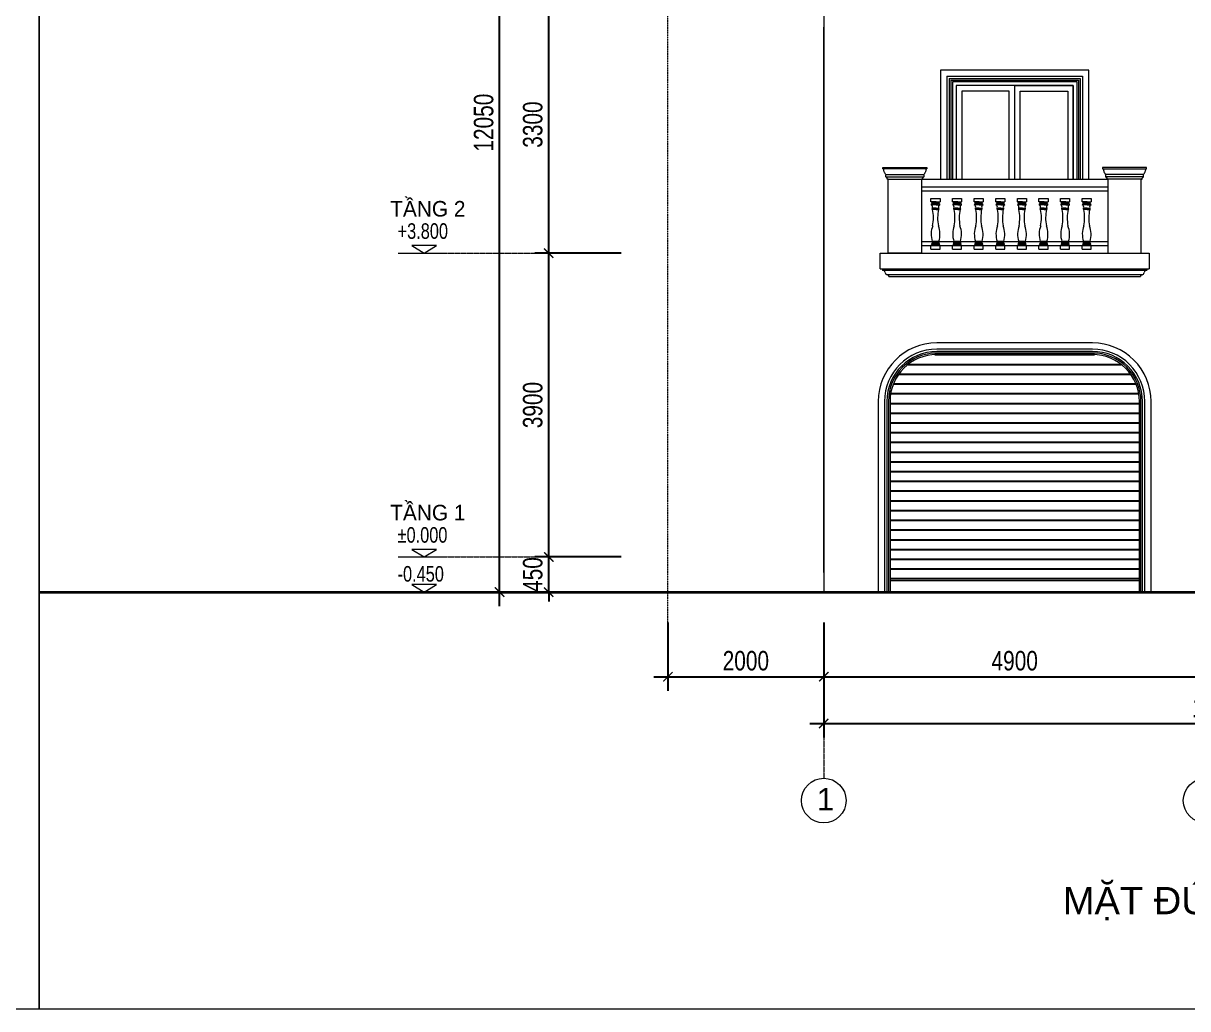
# Model space of a CAD drawing. Header units: millimetres. Extents: x 33748 to 451939, y -263262 to 62681.
# Drawn here: x 273743 to 288685, y -29645 to -16997 of the extents above; entities that cross this region are included whole.
import ezdxf
from ezdxf.enums import TextEntityAlignment as Align

# ---------------------------------------------------------------- set-up
doc = ezdxf.new("R2010")
doc.units = ezdxf.units.MM
doc.header["$PDMODE"] = 98
doc.linetypes.add('CENTER', pattern=[50.8, 31.75, -6.35, 6.35, -6.35])
doc.linetypes.add('HIDDEN', pattern=[0.375, 0.25, -0.125])
doc.layers.get('Defpoints').update_dxf_attribs({"color": 202, "lineweight": 13})
for name, color, linetype, lineweight in [('-CENTER', 143, 'CENTER', 13), ('-DIM', 9, 'Continuous', 13), ('-DOOR', 137, 'Continuous', 9), ('-KH', 143, 'Continuous', 13), ('-LINE1', 7, 'Continuous', 18), ('-RANH GIOI KHU DAT', 12, 'CENTER', 18), ('-TEXT', 7, 'Continuous', 15), ('-WALL', 4, 'Continuous', 35)]:
    doc.layers.add(name, color=color, linetype=linetype, lineweight=lineweight)
for name, color, linetype in [('1-NETMANH', 8, 'Continuous'), ('12. NET DIM', 9, 'Continuous'), ('13. NET HATCH', 252, 'Continuous')]:
    doc.layers.add(name, color=color, linetype=linetype)
doc.styles.add('1', font='arial.ttf')
doc.styles.add('AVANH', font='', dxfattribs={"width": 0.8})
doc.styles.get("Standard").update_dxf_attribs({"font": 'arial.ttf'})
doc.styles.add('vnavanth', font='', dxfattribs={"width": 0.8})
doc.styles.get('AVANH').set_extended_font_data('.VnAvantH')
doc.styles.get('vnavanth').set_extended_font_data('.VnAvantH')
doc.dimstyles.new('C_100A3', dxfattribs={"dimscale": 100, "dimtxt": 2.5, "dimasz": 1.2, "dimexe": 1.8, "dimexo": 0, "dimgap": 0.75, "dimtad": 1, "dimdec": 0, "dimzin": 0, "dimdsep": 46, "dimtxsty": 'AVANH', "dimblk": 'ARCHTICK', "dimcen": 0, "dimdle": 1.8, "dimclrd": 256, "dimclre": 256, "dimclrt": 7, "dimadec": 0, "dimazin": 0, "dimtfac": 0.0001, "dimtdec": 0, "dimtix": 1, "dimtmove": 2, "dimatfit": 3, "dimldrblk": 'ARCHTICK', "dimfxl": 1.8, "dimtolj": 1, "dimtzin": 0, "dimarcsym": 0})

# ---------------------------------------------------------------- blocks, each defined once
blk = doc.blocks.new('_ARCHTICK')
at = {"const_width": 0.15}
blk.add_lwpolyline([(-0.5, -0.5), (0.5, 0.5)], dxfattribs=at)
blk = doc.blocks.new('*D347')
at = {"layer": '12. NET DIM', "lineweight": -2, "transparency": 16777216}
for p, q in [((284015, -24686), (284015, -25564)), ((288915, -24686), (288915, -25564)), ((283835, -25384), (289095, -25384))]:
    blk.add_line(p, q, dxfattribs=at)
at = {"layer": 'Defpoints', "color": 0, "transparency": 16777216}
for p in [(284015, -24686), (288915, -24686), (288915, -25384)]:
    blk.add_point(p, dxfattribs=at)
at = {"layer": '12. NET DIM', "lineweight": -2, "transparency": 16777216, "xscale": 120, "yscale": 120, "zscale": 120, "rotation": 180}
blk.add_blockref('_ARCHTICK', (284015, -25384), dxfattribs=at)
at = {"layer": '12. NET DIM', "lineweight": -2, "transparency": 16777216, "xscale": 120, "yscale": 120, "zscale": 120}
blk.add_blockref('_ARCHTICK', (288915, -25384), dxfattribs=at)
at = {"layer": '12. NET DIM', "color": 7, "transparency": 16777216, "insert": (286465, -25180), "char_height": 250, "attachment_point": 5, "style": 'AVANH'}
blk.add_mtext('\\A1;4900', dxfattribs=at)
blk = doc.blocks.new('*D349')
at = {"layer": '12. NET DIM', "lineweight": -2, "transparency": 16777216}
for p, q in [((284015, -24686), (284015, -26164)), ((294215, -24686), (294215, -26164)), ((283835, -25984), (294395, -25984))]:
    blk.add_line(p, q, dxfattribs=at)
at = {"layer": 'Defpoints', "color": 0, "transparency": 16777216}
for p in [(284015, -24686), (294215, -24686), (294215, -25984)]:
    blk.add_point(p, dxfattribs=at)
at = {"layer": '12. NET DIM', "lineweight": -2, "transparency": 16777216, "xscale": 120, "yscale": 120, "zscale": 120, "rotation": 180}
blk.add_blockref('_ARCHTICK', (284015, -25984), dxfattribs=at)
at = {"layer": '12. NET DIM', "lineweight": -2, "transparency": 16777216, "xscale": 120, "yscale": 120, "zscale": 120}
blk.add_blockref('_ARCHTICK', (294215, -25984), dxfattribs=at)
at = {"layer": '12. NET DIM', "color": 7, "transparency": 16777216, "insert": (289115, -25780), "char_height": 250, "attachment_point": 5, "style": 'AVANH'}
blk.add_mtext('\\A1;10200', dxfattribs=at)
blk = doc.blocks.new('*D313')
at = {"layer": '12. NET DIM', "lineweight": -2, "transparency": 16777216}
for p, q in [((282015, -24686), (282015, -25564)), ((284015, -24686), (284015, -25564)), ((281835, -25384), (284195, -25384))]:
    blk.add_line(p, q, dxfattribs=at)
at = {"layer": 'Defpoints', "color": 0, "transparency": 16777216}
for p in [(282015, -24686), (284015, -24686), (284015, -25384)]:
    blk.add_point(p, dxfattribs=at)
at = {"layer": '12. NET DIM', "lineweight": -2, "transparency": 16777216, "xscale": 120, "yscale": 120, "zscale": 120, "rotation": 180}
blk.add_blockref('_ARCHTICK', (282015, -25384), dxfattribs=at)
at = {"layer": '12. NET DIM', "lineweight": -2, "transparency": 16777216, "xscale": 120, "yscale": 120, "zscale": 120}
blk.add_blockref('_ARCHTICK', (284015, -25384), dxfattribs=at)
at = {"layer": '12. NET DIM', "color": 7, "transparency": 16777216, "insert": (283015, -25180), "char_height": 250, "attachment_point": 5, "style": 'AVANH'}
blk.add_mtext('\\A1;2000', dxfattribs=at)
blk = doc.blocks.new('cot lan can')
blk.add_line((-67, 1080), (-57, 1080))
for points in [[(-67, 1080), (-67, 1100), (497, 1100), (497, 1080), (-67, 1080)], [(-29, 1010), (-33, 1015), (-36, 1020), (-40, 1025), (-43, 1031), (-46, 1036), (-49, 1042), (-51, 1048), (-53, 1055), (-54, 1061), (-56, 1067), (-57, 1074), (-57, 1080)], [(487, 1080), (487, 1074), (486, 1067), (484, 1061), (483, 1055), (481, 1048), (479, 1042), (476, 1036), (473, 1031), (470, 1025), (466, 1020), (463, 1015), (459, 1010)], [(-29, 980), (-29, 1010), (459, 1010), (459, 980)], [(-11, 956), (-12, 959), (-13, 962), (-14, 965), (-16, 967), (-18, 970), (-18, 971), (-19, 972), (-22, 974), (-24, 976), (-26, 978), (-29, 980), (459, 980), (456, 978), (454, 976), (452, 974), (449, 972), (448, 970), (446, 967), (444, 965), (443, 962), (442, 959), (441, 956), (440, 953), (440, 950), (430, 950)], [(0, 950), (-10, 950), (-10, 953), (-11, 956)]]:
    blk.add_lwpolyline(points)
blk.add_lwpolyline([(430, 950), (430, 0), (0, 0), (0, 950)], close=True)
blk = doc.blocks.new('*U543')
at = {"layer": '-LINE1', "lineweight": 20}
for p, q in [((97, 610), (97, 650)), ((163, 610), (97, 610)), ((163, 600), (113, 600)), ((114, 600), (114, 597)), ((163, 610), (213, 610)), ((163, 600), (197, 600)), ((196, 600), (196, 597)), ((163, 570), (99, 570)), ((163, 597), (115, 597)), ((163, 589), (115, 589)), ((115, 589), (115, 586)), ((163, 586), (115, 586)), ((163, 526), (115, 526)), ((163, 514), (115, 514)), ((163, 510), (117, 510)), ((163, 597), (195, 597)), ((163, 589), (195, 589)), ((163, 586), (195, 586)), ((163, 570), (211, 570)), ((163, 526), (195, 526)), ((163, 514), (195, 514)), ((163, 510), (193, 510)), ((195, 589), (195, 586)), ((213, 46), (97, 46)), ((97, 0), (97, 46)), ((97, 0), (163, 0)), ((199, 100), (113, 100)), ((199, 92), (113, 92)), ((199, 84), (113, 84)), ((199, 76), (113, 76)), ((199, 60), (113, 60)), ((197, 56), (113, 56)), ((114, 60), (114, 56)), ((163, 0), (213, 0)), ((196, 60), (196, 56)), ((213, 0), (213, 46))]:
    blk.add_line(p, q, dxfattribs=at)
blk.add_lwpolyline([(97, 650), (213, 650), (213, 610)], dxfattribs=at)
for centre, radius, start, end in [((113, 617), 16.8, 203.9086, 272.0806), ((197, 617), 16.8, 267.9194, 336.0914), ((115, 570), 16, 81.516, 180), ((82, 539), 35, 337.9632, 62.003), ((115, 520), 6, 90, 270), ((115, 593), 4, 90, 270), ((119, 514), 4.08, 175.0475, 243.2552), ((-385, 403), 513, 348.5544, 12.0648), ((695, 403), 513, 167.9352, 191.4456), ((195, 570), 16, 0, 98.484), ((228, 539), 35, 117.997, 202.0368), ((191, 514), 4.08, 296.7448, 4.9525), ((195, 593), 4, 270, 90), ((195, 520), 6, 270, 90), ((395, 194), 296, 158.7895, 198.3553), ((-102, 190), 314, 343.3311, 20.6654), ((114, 38), 18.6, 91.4666, 152.5442), ((113, 68), 8, 90, 270), ((113, 88), 4, 90, 270), ((113, 96), 4, 270, 90), ((113, 80), 4, 270, 90), ((199, 96), 4, 90, 270), ((199, 80), 4, 90, 270), ((196, 38), 18.6, 27.4558, 88.5334), ((199, 88), 4, 270, 90), ((199, 68), 8, 270, 90)]:
    blk.add_arc(centre, radius, start, end, dxfattribs=at)
blk = doc.blocks.new('*U544')
at = {"layer": '-WALL', "color": 0, "linetype": 'ByBlock', "lineweight": -2}
for p in [(285633, 32771), (285910, 32771), (286187, 32771), (286465, 32771), (286742, 32771), (287019, 32771), (287296, 32771), (287573, 32771)]:
    blk.add_blockref('*U543', p, dxfattribs=at)
blk = doc.blocks.new('*D679')
at = {"layer": '-DIM', "lineweight": -2, "transparency": 16777216}
for p, q in [((280485, -24027), (280485, -19767)), ((281415, -19947), (280305, -19947)), ((281415, -23847), (280305, -23847))]:
    blk.add_line(p, q, dxfattribs=at)
at = {"layer": 'Defpoints', "color": 0, "transparency": 16777216}
for p in [(280485, -19947), (281415, -19947), (281415, -23847)]:
    blk.add_point(p, dxfattribs=at)
at = {"layer": '-DIM', "lineweight": -2, "transparency": 16777216, "xscale": 120, "yscale": 120, "zscale": 120}
for p, rotation in [((280485, -19947), 90), ((280485, -23847), 270)]:
    blk.add_blockref('_ARCHTICK', p, dxfattribs=dict(at, rotation=rotation))
at = {"layer": '-DIM', "color": 7, "transparency": 16777216, "insert": (280281, -21897), "char_height": 250, "attachment_point": 5, "rotation": 90, "style": 'AVANH'}
blk.add_mtext('\\A1;3900', dxfattribs=at)
blk = doc.blocks.new('*D680')
at = {"layer": '-DIM', "lineweight": -2, "transparency": 16777216}
for p, q in [((280485, -20127), (280485, -16467)), ((281415, -16647), (280305, -16647)), ((281415, -19947), (280305, -19947))]:
    blk.add_line(p, q, dxfattribs=at)
at = {"layer": 'Defpoints', "color": 0, "transparency": 16777216}
for p in [(280485, -16647), (281415, -16647), (281415, -19947)]:
    blk.add_point(p, dxfattribs=at)
at = {"layer": '-DIM', "lineweight": -2, "transparency": 16777216, "xscale": 120, "yscale": 120, "zscale": 120}
for p, rotation in [((280485, -16647), 90), ((280485, -19947), 270)]:
    blk.add_blockref('_ARCHTICK', p, dxfattribs=dict(at, rotation=rotation))
at = {"layer": '-DIM', "color": 7, "transparency": 16777216, "insert": (280281, -18297), "char_height": 250, "attachment_point": 5, "rotation": 90, "style": 'AVANH'}
blk.add_mtext('\\A1;3300', dxfattribs=at)
blk = doc.blocks.new('*D682')
at = {"layer": '-DIM', "lineweight": -2, "transparency": 16777216}
for p, q in [((280485, -23847), (280485, -23727)), ((281415, -23847), (280305, -23847)), ((280485, -24297), (280485, -23847)), ((281415, -24297), (280305, -24297)), ((280485, -24297), (280485, -24417))]:
    blk.add_line(p, q, dxfattribs=at)
at = {"layer": 'Defpoints', "color": 0, "transparency": 16777216}
for p in [(280485, -23847), (281415, -23847), (281415, -24297)]:
    blk.add_point(p, dxfattribs=at)
at = {"layer": '-DIM', "lineweight": -2, "transparency": 16777216, "xscale": 120, "yscale": 120, "zscale": 120}
for p, rotation in [((280485, -23847), 270), ((280485, -24297), 90)]:
    blk.add_blockref('_ARCHTICK', p, dxfattribs=dict(at, rotation=rotation))
at = {"layer": '-DIM', "color": 7, "transparency": 16777216, "insert": (280281, -24072), "char_height": 250, "attachment_point": 5, "rotation": 90, "style": 'AVANH'}
blk.add_mtext('\\A1;450', dxfattribs=at)
blk = doc.blocks.new('*D683')
at = {"layer": '-DIM', "lineweight": -2, "transparency": 16777216}
for p, q in [((279855, -24477), (279855, -12067)), ((281415, -12247), (279675, -12247)), ((281415, -24297), (279675, -24297))]:
    blk.add_line(p, q, dxfattribs=at)
at = {"layer": 'Defpoints', "color": 0, "transparency": 16777216}
for p in [(279855, -12247), (281415, -12247), (281415, -24297)]:
    blk.add_point(p, dxfattribs=at)
at = {"layer": '-DIM', "lineweight": -2, "transparency": 16777216, "xscale": 120, "yscale": 120, "zscale": 120}
for p, rotation in [((279855, -12247), 90), ((279855, -24297), 270)]:
    blk.add_blockref('_ARCHTICK', p, dxfattribs=dict(at, rotation=rotation))
at = {"layer": '-DIM', "color": 7, "transparency": 16777216, "insert": (279651, -18272), "char_height": 250, "attachment_point": 5, "rotation": 90, "style": 'AVANH'}
blk.add_mtext('\\A1;12050', dxfattribs=at)

msp = doc.modelspace()

# ---------------------------------------------------------------- hatches: boundary and pattern name
at = {"layer": '13. NET HATCH'}
h = msp.add_hatch(dxfattribs=at)
h.set_pattern_fill('TUONGXAY', color=256, scale=1000, angle=315)
h.set_pattern_definition([(0, (0, 0), (3e-14, 125), [])])
h.paths.add_polyline_path([(288064.7, -21849.4, 0.4142136), (287464.7, -21249.4), (285465, -21249.4, 0.4142135), (284865, -21849.4), (284865, -24146.8), (288064.7, -24146.8)])

# ---------------------------------------------------------------- linework, layer by layer
at = {"layer": '-CENTER', "ltscale": 0.1}
for p, q in [((278554, -19946.8), (281415, -19946.8)), ((278554, -23846.8), (281415, -23846.8)), ((278554, -24296.8), (281415, -24296.8)), ((284015, -24686.2), (284015, -26686.9))]:
    msp.add_line(p, q, dxfattribs=at)
at = {"layer": '-DOOR', "lineweight": 9}
for points in [[(287214.8, -18996.8), (287214.8, -17796.8), (285714.8, -17796.8), (285714.8, -18996.8)], [(286464.8, -18996.8), (286464.8, -17796.8), (285714.8, -17796.8), (285714.8, -18996.8)], [(286394.8, -18996.8), (286394.8, -17866.8), (285784.8, -17866.8), (285784.8, -18996.8)], [(286464.8, -18996.8), (286464.8, -17796.8), (287214.8, -17796.8), (287214.8, -18996.8)], [(286534.8, -18996.8), (286534.8, -17866.8), (287144.8, -17866.8), (287144.8, -18996.8)]]:
    msp.add_lwpolyline(points, dxfattribs=at)
at = {"layer": '-KH'}
for p, q in [((278736, -19946.8), (279035.9, -19946.8)), ((278736, -23846.8), (279035.9, -23846.8)), ((278736, -24296.8), (279035.9, -24296.8))]:
    msp.add_line(p, q, dxfattribs=at)
for points in [[(279045, -19850.8), (278726.9, -19850.8), (278885.9, -19946.8)], [(279045, -23750.8), (278726.9, -23750.8), (278885.9, -23846.8)], [(279045, -24200.8), (278726.9, -24200.8), (278885.9, -24296.8)]]:
    msp.add_lwpolyline(points, close=True, dxfattribs=at)
for centre in [(284015, -26973.2), (288914.7, -26973.2)]:
    msp.add_circle(centre, 286.3, dxfattribs=at)
for points in [[(278885.9, -19946.8), (278885.9, -19850.8), (279045, -19850.8), (278885.9, -19946.8)], [(278885.9, -23846.8), (278885.9, -23750.8), (279045, -23750.8), (278885.9, -23846.8)], [(278885.9, -24296.8), (278885.9, -24200.8), (279045, -24200.8), (278885.9, -24296.8)]]:
    msp.add_solid(points, dxfattribs=at)
at = {"layer": '-LINE1', "lineweight": 20}
for p, q in [((284015, -13974.8), (284015, -24296.8)), ((284015, -24046.8), (284015, -17046.7)), ((284740, -20146.8), (284740, -19946.8)), ((284740, -19946.8), (288189.7, -19946.8)), ((288189.7, -19946.8), (288189.7, -20146.8)), ((284740, -20146.8), (288189.7, -20146.8)), ((284770, -20146.8), (284770, -20167.5)), ((288159.7, -20146.8), (288159.7, -20167.5)), ((284850, -20246.8), (288079.7, -20246.8)), ((284865, -24146.8), (288064.7, -24146.8))]:
    msp.add_line(p, q, dxfattribs=at)
at = {"layer": '-LINE1', "color": 0, "lineweight": 20}
for points in [[(287414.8, -18996.8), (287414.8, -17596.8), (285514.8, -17596.8), (285514.8, -18996.8)], [(287264.8, -18996.8), (287264.8, -17746.8), (285664.8, -17746.8), (285664.8, -18996.8)]]:
    msp.add_lwpolyline(points, dxfattribs=at)
at = {"layer": '-LINE1', "lineweight": 20}
for points in [[(285270, -18996.8), (287659.7, -18996.8)], [(285270, -19096.8), (287659.7, -19096.8)], [(285270, -19146.8), (287659.7, -19146.8)], [(285270, -19796.8), (287659.7, -19796.8)], [(285270, -19846.8), (287659.7, -19846.8)], [(284830.6, -20222.9), (284830.6, -20229.1)], [(288099.1, -20222.9), (288099.1, -20229.1)]]:
    msp.add_lwpolyline(points, dxfattribs=at)
msp.add_lwpolyline([(288214.7, -24296.8), (288214.7, -21849.4, 0.4142136), (287464.7, -21099.4), (285465, -21099.4, 0.4142135), (284715, -21849.4), (284715, -24296.8)], format="xyb", dxfattribs=at)
msp.add_lwpolyline([(288064.7, -21849.4, 0.4142136), (287464.7, -21249.4), (285465, -21249.4, 0.4142135), (284865, -21849.4), (284865, -24296.8), (288064.7, -24296.8)], format="xyb", close=True, dxfattribs=at)
for centre, radius, start, end in [((284770.4, -20200.8), 33.3, 5.47259, 90.67911), ((288159.3, -20200.8), 33.3, 89.32089, 174.52741), ((284833, -20193.2), 29.8, 188.48378, 265.49102), ((284832.7, -20246.3), 17.3, 358.39355, 97.04259), ((288097, -20246.3), 17.3, 82.95741, 181.60645), ((288096.7, -20193.2), 29.8, 274.50898, 351.51622)]:
    msp.add_arc(centre, radius, start, end, dxfattribs=at)
at = {"layer": '-RANH GIOI KHU DAT', "linetype": 'HIDDEN', "ltscale": 10}
msp.add_lwpolyline([(282015, -25094.8), (282015, -8816.3)], dxfattribs=at)
at = {"layer": '-WALL'}
msp.add_line((273947.2, -24296.8), (399947.2, -24296.8), dxfattribs=at)
at = {"layer": '1-NETMANH', "lineweight": 20}
for p, q in [((285594.8, -17676.8), (287334.8, -17676.8)), ((285594.8, -17676.8), (285594.8, -18996.8)), ((285624.8, -17706.8), (287304.8, -17706.8)), ((285624.8, -17706.8), (285624.8, -18996.8)), ((285644.8, -17726.8), (287284.8, -17726.8)), ((285644.8, -17726.8), (285644.8, -18996.8)), ((287284.8, -17726.8), (287284.8, -18996.8)), ((287304.8, -17706.8), (287304.8, -18996.8)), ((287334.8, -17676.8), (287334.8, -18996.8))]:
    msp.add_line(p, q, dxfattribs=at)
for points in [[(284770, -20167.5), (288159.7, -20167.5)], [(284830.6, -20222.9), (288099.1, -20222.9)]]:
    msp.add_lwpolyline(points, dxfattribs=at)
for points in [[(288134.7, -24296.8), (288134.7, -21849.4, 0.4142136), (287464.7, -21179.4), (285465, -21179.4, 0.4142135), (284795, -21849.4), (284795, -24296.8)], [(288104.7, -24296.8), (288104.7, -21849.4, 0.4142136), (287464.7, -21209.4), (285465, -21209.4, 0.4142135), (284825, -21849.4), (284825, -24296.8)], [(288084.7, -24296.8), (288084.7, -21849.4, 0.4142136), (287464.7, -21229.4), (285465, -21229.4, 0.4142135), (284845, -21849.4), (284845, -24296.8)]]:
    msp.add_lwpolyline(points, format="xyb", dxfattribs=at)
at = {"layer": 'Defpoints'}
for points in [[(273947.2, -29645.1), (273947.2, 3618.9), (226907.2, 3618.9), (226907.2, -29645.1)], [(273947.2, -29645.1), (305447.2, -29645.1), (305447.2, -7370.1), (273947.2, -7370.1)]]:
    msp.add_lwpolyline(points, close=True, dxfattribs=at)

# ---------------------------------------------------------------- block references
at = {"layer": '-LINE1', "lineweight": 20}
msp.add_blockref('cot lan can', (284840, -19946.8), dxfattribs=at)
at = {"layer": '-LINE1', "lineweight": 20, "xscale": -1}
msp.add_blockref('cot lan can', (288089.7, -19946.8), dxfattribs=at)
at = {"layer": '-WALL'}
msp.add_blockref('*U544', (-339.3, -52667.8), dxfattribs=at)

# ---------------------------------------------------------------- texts
at = {"layer": '-TEXT', "color": 2, "style": 'vnavanth'}
for s, p in [('TÇNG 2', (278451.3, -19477.5)), ('TÇNG 1', (278451.3, -23377.5))]:
    msp.add_text(s, height=199.96, dxfattribs=at).set_placement(p)
at = {"layer": '-TEXT', "style": '1', "width": 0.75}
for s, p in [('+3.800', (278546, -19763.5)), ('%%P0.000', (278546, -23663.5)), ('-0.450', (278546, -24163.3))]:
    msp.add_text(s, height=200, dxfattribs=at).set_placement(p)
at = {"layer": '-TEXT', "color": 2, "style": '1'}
msp.add_text('1', height=286.3, dxfattribs=at).set_placement((284036.9, -26955.1), align=Align.MIDDLE_CENTER)
at = {"layer": '-TEXT', "color": 4}
msp.add_text('MẶT ĐỨNG 1-3', height=350, dxfattribs=at).set_placement((288839.2, -28432.1), align=Align.CENTER)

# ---------------------------------------------------------------- dimensions: what is measured, and where the dimension line sits
at = {"layer": '-DIM'}
for base, p1, p2, picture, middle in [((279854.9, -12246.6), (281415, -24296.8), (281415, -12246.6), '*D683', (279650.6, -18271.7)), ((280484.8, -16646.8), (281415, -19946.8), (281415, -16646.8), '*D680', (280280.5, -18296.8)), ((280484.8, -19946.8), (281415, -23846.8), (281415, -19946.8), '*D679', (280280.5, -21896.8)), ((280484.8, -23846.8), (281415, -24296.8), (281415, -23846.8), '*D682', (280280.5, -24071.8))]:
    dim = msp.add_linear_dim(base=base, p1=p1, p2=p2, angle=90, dimstyle='C_100A3', dxfattribs=at)
    dim.commit()
    dim.dimension.update_dxf_attribs({"geometry": picture, "text_midpoint": middle})
at = {"layer": '12. NET DIM'}
for base, p1, p2, picture, middle in [((284015, -25383.9), (282015, -24686.2), (284015, -24686.2), '*D313', (283015, -25179.6)), ((288914.7, -25383.9), (284015, -24686.2), (288914.7, -24686.2), '*D347', (286464.8, -25179.6)), ((294215, -25983.9), (284015, -24686.2), (294215, -24686.2), '*D349', (289115, -25779.6))]:
    dim = msp.add_linear_dim(base=base, p1=p1, p2=p2, dimstyle='C_100A3', dxfattribs=at)
    dim.commit()
    dim.dimension.update_dxf_attribs({"geometry": picture, "text_midpoint": middle})

doc.saveas('drawing.dxf')
